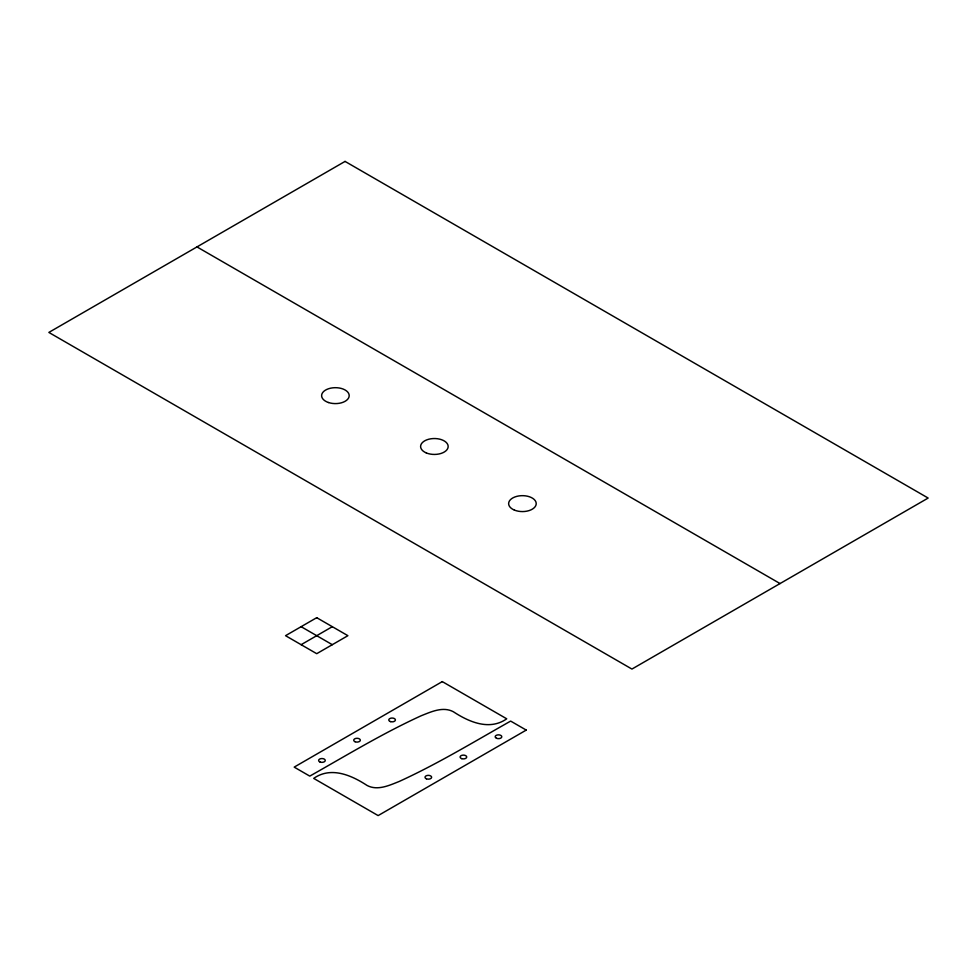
<?xml version="1.0" encoding="UTF-8"?>
<svg xmlns="http://www.w3.org/2000/svg" width="977" height="977" viewBox="0 0 977 977"><rect width="100%" height="100%" fill="white"/><g stroke="black" fill="none" stroke-linecap="round" stroke-linejoin="round"><path stroke-width="1.47" d="M301.136 644.686L332.314 626.684M196.963 246.912L780.037 583.562M301.136 626.684L332.314 644.686M345.064 161.413L48.85 332.424L631.936 669.062L928.15 498.05L345.064 161.413M316.719 617.684L285.54 635.685L316.719 653.686L347.897 635.685L316.719 617.684M442.288 681.604L294.187 767.116L309.77 776.117C346.554 755.368 382.74 733.3 421.197 715.75C431.113 711.83 442.923 706.212 453.34 711.732C468.911 721.918 489.404 730.967 506.733 718.816L442.288 681.604M526.249 730.088L378.136 815.587L313.702 778.388C331.02 766.224 351.525 775.274 367.096 785.471C377.513 790.991 389.322 785.374 399.227 781.453C437.696 763.892 473.882 741.836 510.653 721.087L526.249 730.088M426.387 778.803A3.31 1.905 0 0 0 431.614 777.448A3.31 1.905 0 0 0 426.973 775.518A3.31 1.905 0 0 0 426.387 778.803M390.446 721.6A3.31 1.905 0 0 0 395.416 719.939A3.31 1.905 0 0 0 390.446 718.29A3.31 1.905 0 0 0 390.446 721.6M355.091 741.738A3.31 1.905 0 0 0 360.318 740.395A3.31 1.905 0 0 0 355.677 738.453A3.31 1.905 0 0 0 355.091 741.738M320.004 761.999A3.31 1.905 0 0 0 325.231 760.643A3.31 1.905 0 0 0 320.603 758.702A3.31 1.905 0 0 0 320.004 761.999M461.755 758.653A3.31 1.905 0 0 0 466.713 757.004A3.31 1.905 0 0 0 461.755 755.355A3.31 1.905 0 0 0 461.755 758.653M496.548 738.294A3.31 1.905 0 0 0 501.775 736.951A3.31 1.905 0 0 0 497.134 735.009A3.31 1.905 0 0 0 496.548 738.294M328.528 402.536A13.776 7.95 0 0 0 349.192 395.648A13.776 7.95 0 0 0 328.528 388.748A13.776 7.95 0 0 0 328.528 402.536M514.354 510.067A13.776 7.95 0 0 0 536.141 504.437A13.776 7.95 0 0 0 516.821 496.353A13.776 7.95 0 0 0 514.354 510.067M426.302 452.925A13.776 7.95 0 0 0 448.089 447.307A13.776 7.95 0 0 0 428.769 439.223A13.776 7.95 0 0 0 426.302 452.925"/></g></svg>
